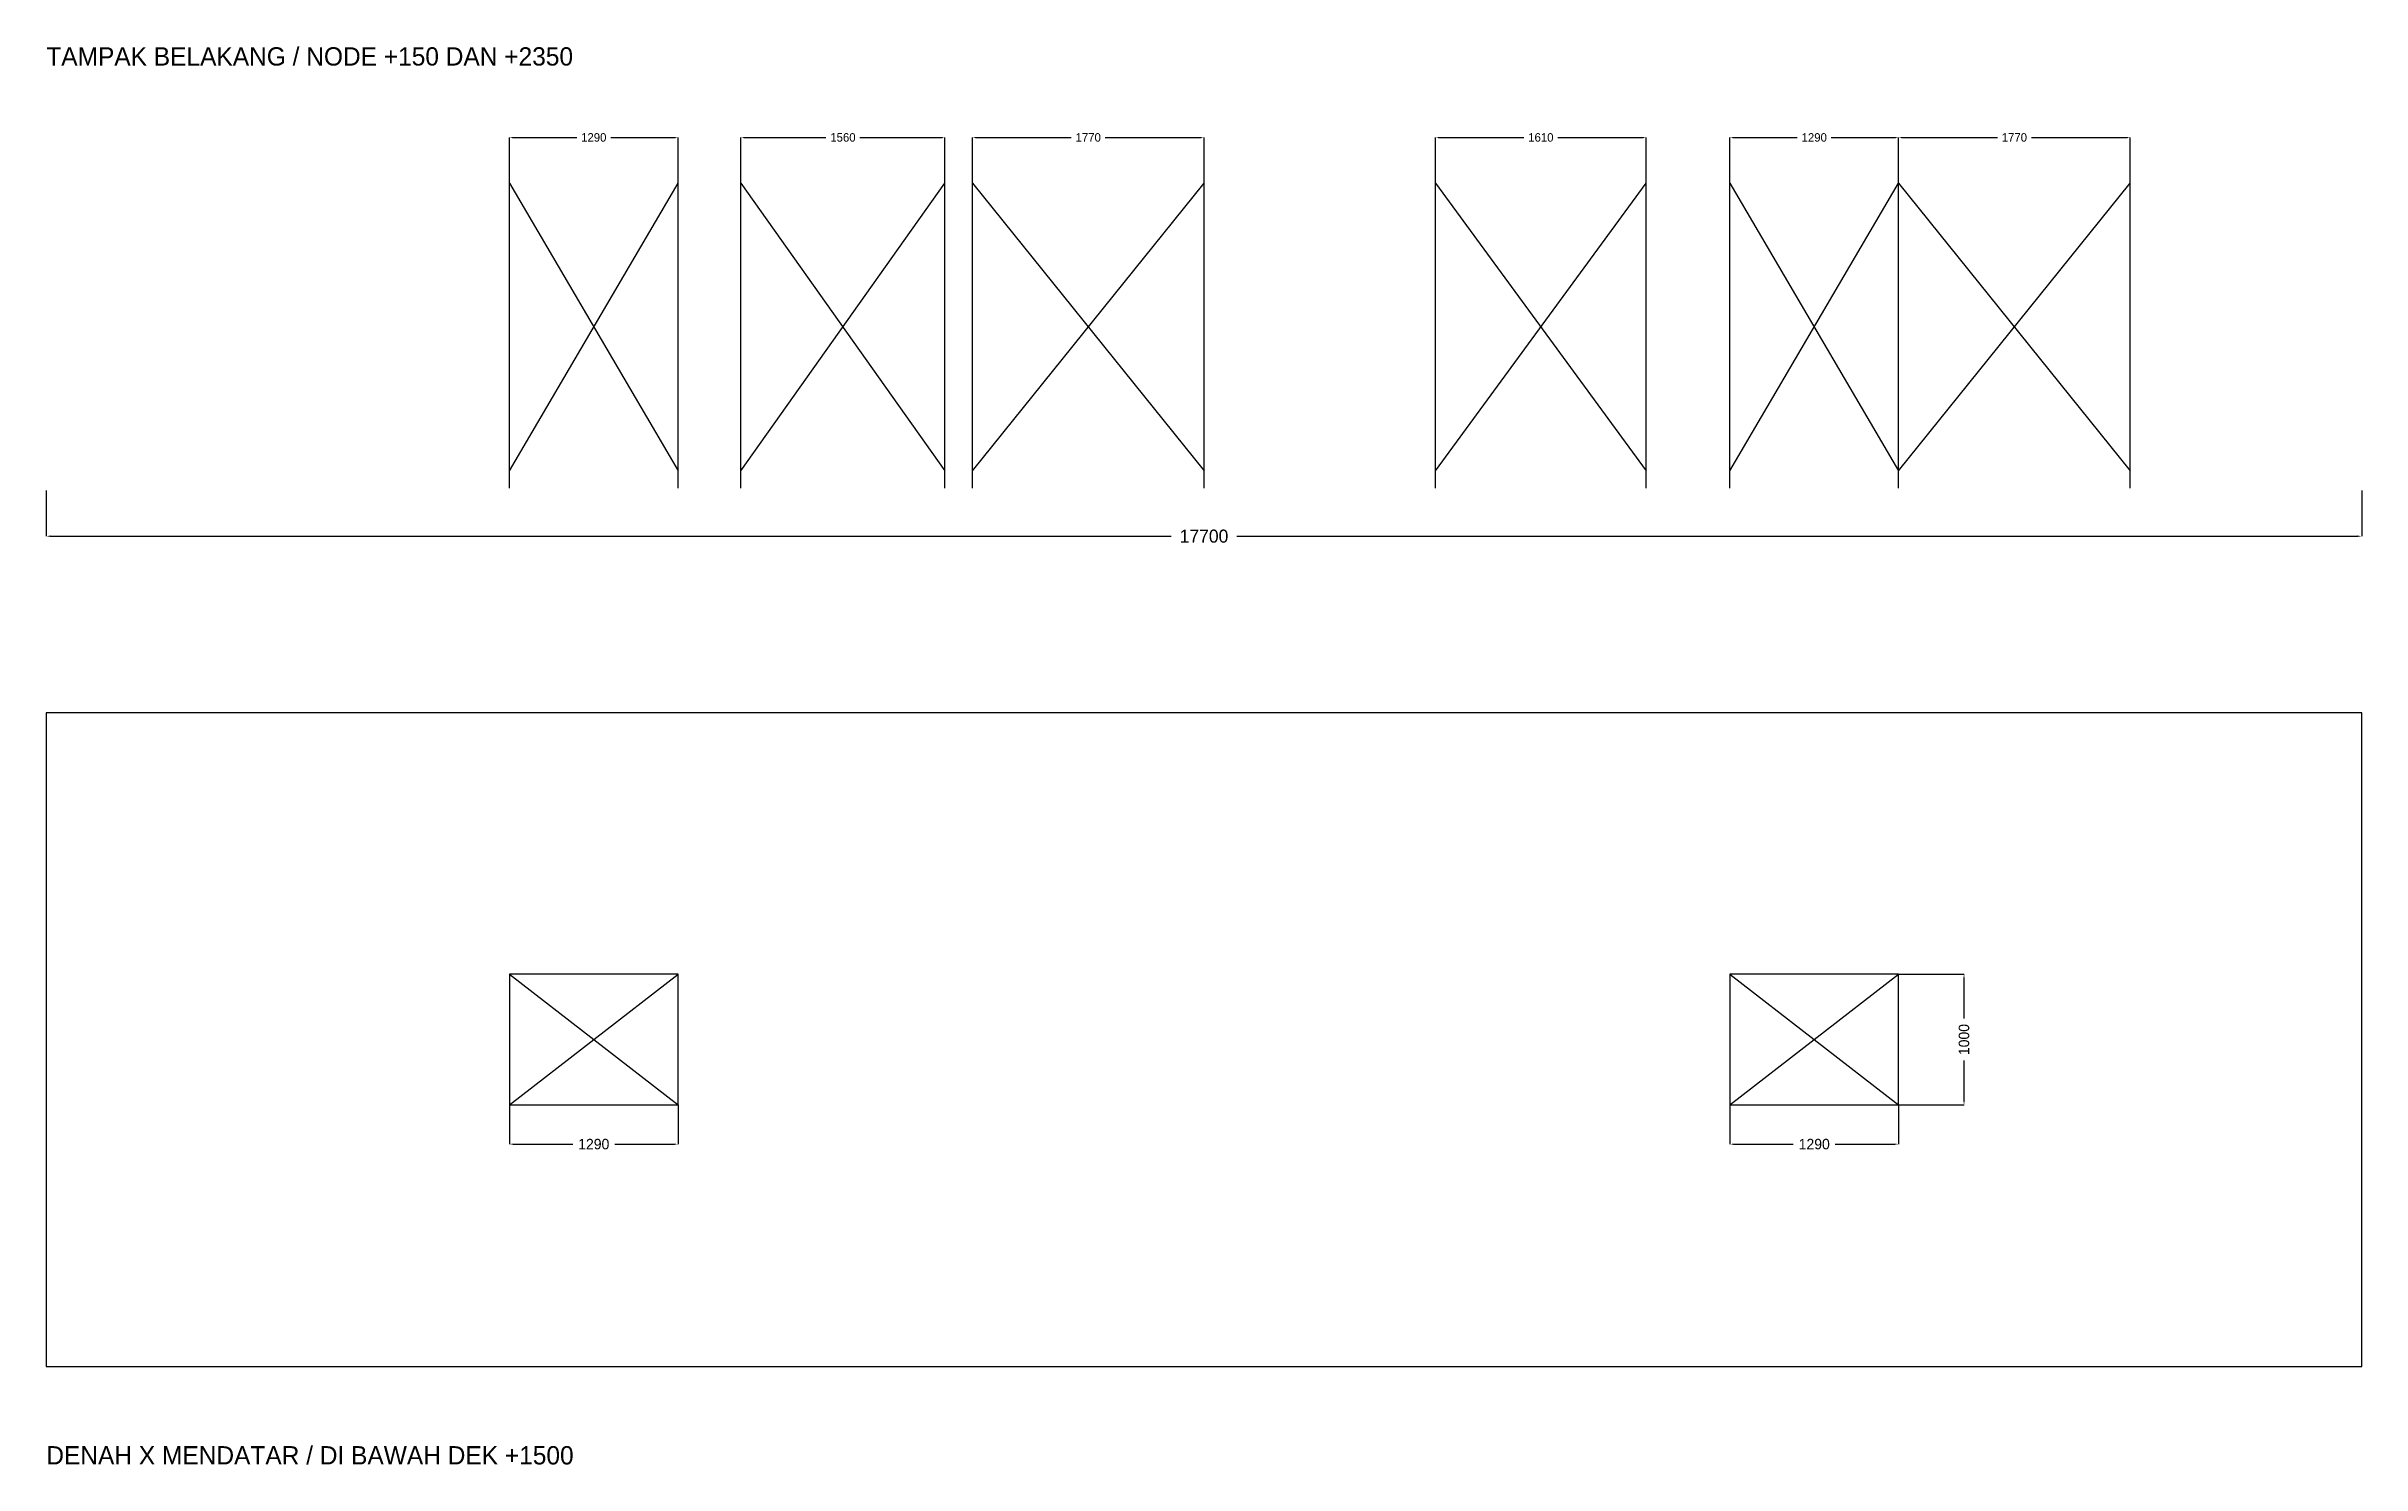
# Model space of a CAD drawing. Header units: millimetres. Extents: x 0 to 17700, y -7452 to 3397.
import ezdxf

# ---------------------------------------------------------------- set-up
doc = ezdxf.new("R2010")
doc.units = ezdxf.units.MM
for name, color, linetype in [('balok', 7, 'Continuous'), ('bracing', 7, 'Continuous'), ('grid', 7, 'Continuous')]:
    doc.layers.add(name, color=color, linetype=linetype)
doc.dimstyles.get("Standard").update_dxf_attribs({"dimtxt": 2.5, "dimasz": 2.5, "dimexe": 1.25, "dimexo": 0.625, "dimtad": 1, "dimcen": 2.5, "dimazin": 3, "dimtfac": 1, "dimtmove": 0, "dimatfit": 3})

# ---------------------------------------------------------------- blocks, each defined once
blk = doc.blocks.new('_CLOSEDFILLED')
at = {"color": 0, "linetype": 'BYBLOCK'}
blk.add_solid([(-1, 0.16), (0, 0), (-1, -0.16)], dxfattribs=at)
blk = doc.blocks.new('*D1')
for p, q in [((0, 0), (0, -350)), ((17700, 0), (17700, -350)), ((35, -350), (8600, -350)), ((9100, -350), (17665, -350))]:
    blk.add_line(p, q)
at = {"layer": 'Defpoints'}
for p in [(0, 0), (17700, 0), (0, -350)]:
    blk.add_point(p, dxfattribs=at)
at = {"xscale": 35, "yscale": 35, "rotation": 180}
blk.add_blockref('_CLOSEDFILLED', (0, -350), dxfattribs=at)
at = {"xscale": 35, "yscale": 35}
blk.add_blockref('_CLOSEDFILLED', (17700, -350), dxfattribs=at)
at = {"insert": (8850, -350), "char_height": 100, "attachment_point": 5}
blk.add_mtext('17700', dxfattribs=at)
blk = doc.blocks.new('*D2')
for p, q in [((3540, 2350), (3540, 2700)), ((3562.75, 2700), (4055, 2700)), ((4315, 2700), (4807.25, 2700)), ((4830, 2350), (4830, 2700))]:
    blk.add_line(p, q)
at = {"layer": 'Defpoints'}
for p in [(3540, 2700), (3540, 2350), (4830, 2350)]:
    blk.add_point(p, dxfattribs=at)
at = {"xscale": 22.75, "yscale": 22.75, "rotation": 180}
blk.add_blockref('_CLOSEDFILLED', (3540, 2700), dxfattribs=at)
at = {"xscale": 22.75, "yscale": 22.75}
blk.add_blockref('_CLOSEDFILLED', (4830, 2700), dxfattribs=at)
at = {"insert": (4185, 2700), "char_height": 65, "attachment_point": 5}
blk.add_mtext('1290', dxfattribs=at)
blk = doc.blocks.new('*D3')
for p, q in [((5310, 2350), (5310, 2700)), ((5332.75, 2700), (5960, 2700)), ((6220, 2700), (6847.25, 2700)), ((6870, 2350), (6870, 2700))]:
    blk.add_line(p, q)
at = {"layer": 'Defpoints'}
for p in [(5310, 2700), (5310, 2350), (6870, 2350)]:
    blk.add_point(p, dxfattribs=at)
at = {"xscale": 22.75, "yscale": 22.75, "rotation": 180}
blk.add_blockref('_CLOSEDFILLED', (5310, 2700), dxfattribs=at)
at = {"xscale": 22.75, "yscale": 22.75}
blk.add_blockref('_CLOSEDFILLED', (6870, 2700), dxfattribs=at)
at = {"insert": (6090, 2700), "char_height": 65, "attachment_point": 5}
blk.add_mtext('1560', dxfattribs=at)
blk = doc.blocks.new('*D4')
for p, q in [((7080, 2350), (7080, 2700)), ((7102.75, 2700), (7835, 2700)), ((8095, 2700), (8827.25, 2700)), ((8850, 2350), (8850, 2700))]:
    blk.add_line(p, q)
at = {"layer": 'Defpoints'}
for p in [(7080, 2700), (7080, 2350), (8850, 2350)]:
    blk.add_point(p, dxfattribs=at)
at = {"xscale": 22.75, "yscale": 22.75, "rotation": 180}
blk.add_blockref('_CLOSEDFILLED', (7080, 2700), dxfattribs=at)
at = {"xscale": 22.75, "yscale": 22.75}
blk.add_blockref('_CLOSEDFILLED', (8850, 2700), dxfattribs=at)
at = {"insert": (7965, 2700), "char_height": 65, "attachment_point": 5}
blk.add_mtext('1770', dxfattribs=at)
blk = doc.blocks.new('*D5')
for p, q in [((10620, 2350), (10620, 2700)), ((10642.75, 2700), (11295, 2700)), ((11555, 2700), (12207.25, 2700)), ((12230, 2350), (12230, 2700))]:
    blk.add_line(p, q)
at = {"layer": 'Defpoints'}
for p in [(10620, 2700), (10620, 2350), (12230, 2350)]:
    blk.add_point(p, dxfattribs=at)
at = {"xscale": 22.75, "yscale": 22.75, "rotation": 180}
blk.add_blockref('_CLOSEDFILLED', (10620, 2700), dxfattribs=at)
at = {"xscale": 22.75, "yscale": 22.75}
blk.add_blockref('_CLOSEDFILLED', (12230, 2700), dxfattribs=at)
at = {"insert": (11425, 2700), "char_height": 65, "attachment_point": 5}
blk.add_mtext('1610', dxfattribs=at)
blk = doc.blocks.new('*D6')
for p, q in [((12870, 2350), (12870, 2700)), ((12892.75, 2700), (13385, 2700)), ((13645, 2700), (14137.25, 2700)), ((14160, 2350), (14160, 2700))]:
    blk.add_line(p, q)
at = {"layer": 'Defpoints'}
for p in [(12870, 2700), (12870, 2350), (14160, 2350)]:
    blk.add_point(p, dxfattribs=at)
at = {"xscale": 22.75, "yscale": 22.75, "rotation": 180}
blk.add_blockref('_CLOSEDFILLED', (12870, 2700), dxfattribs=at)
at = {"xscale": 22.75, "yscale": 22.75}
blk.add_blockref('_CLOSEDFILLED', (14160, 2700), dxfattribs=at)
at = {"insert": (13515, 2700), "char_height": 65, "attachment_point": 5}
blk.add_mtext('1290', dxfattribs=at)
blk = doc.blocks.new('*D7')
for p, q in [((14160, 2350), (14160, 2700)), ((14182.75, 2700), (14915, 2700)), ((15175, 2700), (15907.25, 2700)), ((15930, 2350), (15930, 2700))]:
    blk.add_line(p, q)
at = {"layer": 'Defpoints'}
for p in [(14160, 2700), (14160, 2350), (15930, 2350)]:
    blk.add_point(p, dxfattribs=at)
at = {"xscale": 22.75, "yscale": 22.75, "rotation": 180}
blk.add_blockref('_CLOSEDFILLED', (14160, 2700), dxfattribs=at)
at = {"xscale": 22.75, "yscale": 22.75}
blk.add_blockref('_CLOSEDFILLED', (15930, 2700), dxfattribs=at)
at = {"insert": (15045, 2700), "char_height": 65, "attachment_point": 5}
blk.add_mtext('1770', dxfattribs=at)
blk = doc.blocks.new('*D8')
for p, q in [((3540, -4700), (3540, -5000)), ((4830, -4700), (4830, -5000)), ((3568, -5000), (4025, -5000)), ((4345, -5000), (4802, -5000))]:
    blk.add_line(p, q)
at = {"layer": 'Defpoints'}
for p in [(3540, -4700), (4830, -4700), (3540, -5000)]:
    blk.add_point(p, dxfattribs=at)
at = {"xscale": 28, "yscale": 28, "rotation": 180}
blk.add_blockref('_CLOSEDFILLED', (3540, -5000), dxfattribs=at)
at = {"xscale": 28, "yscale": 28}
blk.add_blockref('_CLOSEDFILLED', (4830, -5000), dxfattribs=at)
at = {"insert": (4185, -5000), "char_height": 80, "attachment_point": 5}
blk.add_mtext('1290', dxfattribs=at)
blk = doc.blocks.new('*D9')
for p, q in [((12870, -4700), (12870, -5000)), ((14160, -4700), (14160, -5000)), ((12898, -5000), (13355, -5000)), ((13675, -5000), (14132, -5000))]:
    blk.add_line(p, q)
at = {"layer": 'Defpoints'}
for p in [(12870, -4700), (14160, -4700), (12870, -5000)]:
    blk.add_point(p, dxfattribs=at)
at = {"xscale": 28, "yscale": 28, "rotation": 180}
blk.add_blockref('_CLOSEDFILLED', (12870, -5000), dxfattribs=at)
at = {"xscale": 28, "yscale": 28}
blk.add_blockref('_CLOSEDFILLED', (14160, -5000), dxfattribs=at)
at = {"insert": (13515, -5000), "char_height": 80, "attachment_point": 5}
blk.add_mtext('1290', dxfattribs=at)
blk = doc.blocks.new('*D10')
for p, q in [((14160, -3700), (14660, -3700)), ((14660, -4040), (14660, -3728)), ((14660, -4672), (14660, -4360)), ((14160, -4700), (14660, -4700))]:
    blk.add_line(p, q)
at = {"layer": 'Defpoints'}
for p in [(14160, -3700), (14160, -4700), (14660, -4700)]:
    blk.add_point(p, dxfattribs=at)
at = {"xscale": 28, "yscale": 28}
for p, rotation in [((14660, -3700), 90), ((14660, -4700), 270)]:
    blk.add_blockref('_CLOSEDFILLED', p, dxfattribs=dict(at, rotation=rotation))
at = {"insert": (14660, -4200), "char_height": 80, "attachment_point": 5, "rotation": 90}
blk.add_mtext('1000', dxfattribs=at)

msp = doc.modelspace()

# ---------------------------------------------------------------- linework, layer by layer
at = {"layer": 'balok'}
for p, q in [((3540, 18), (3540, 2500)), ((4830, 18), (4830, 2500)), ((5310, 18), (5310, 2500)), ((6870, 18), (6870, 2500)), ((7080, 18), (7080, 2500)), ((8850, 18), (8850, 2500)), ((10620, 18), (10620, 2500)), ((12230, 18), (12230, 2500)), ((12870, 18), (12870, 2500)), ((14160, 18), (14160, 2500)), ((15930, 18), (15930, 2500)), ((4830, -3700), (3540, -3700)), ((3540, -3700), (3540, -4700)), ((4830, -4700), (4830, -3700)), ((14160, -3700), (12870, -3700)), ((12870, -3700), (12870, -4700)), ((14160, -4700), (14160, -3700)), ((3540, -4700), (4830, -4700)), ((12870, -4700), (14160, -4700))]:
    msp.add_line(p, q, dxfattribs=at)
at = {"layer": 'bracing'}
for p, q in [((3540, 150), (4830, 2350)), ((3540, 2350), (4830, 150)), ((5310, 150), (6870, 2350)), ((5310, 2350), (6870, 150)), ((7080, 150), (8850, 2350)), ((7080, 2350), (8850, 150)), ((10620, 150), (12230, 2350)), ((10620, 2350), (12230, 150)), ((12870, 150), (14160, 2350)), ((12870, 2350), (14160, 150)), ((14160, 150), (15930, 2350)), ((14160, 2350), (15930, 150)), ((3540, -4700), (4830, -3700)), ((3540, -3700), (4830, -4700)), ((12870, -4700), (14160, -3700)), ((12870, -3700), (14160, -4700))]:
    msp.add_line(p, q, dxfattribs=at)
at = {"layer": 'grid'}
for p, q in [((17700, -1700), (0, -1700)), ((0, -1700), (0, -6700)), ((17700, -6700), (17700, -1700)), ((0, -6700), (17700, -6700))]:
    msp.add_line(p, q, dxfattribs=at)

# ---------------------------------------------------------------- texts
for s, p in [('TAMPAK BELAKANG / NODE +150 DAN +2350', (0, 3250)), ('DENAH X MENDATAR / DI BAWAH DEK +1500', (0, -7450))]:
    msp.add_text(s, height=140).set_placement(p)

# ---------------------------------------------------------------- dimensions: what is measured, and where the dimension line sits
for base, p1, p2, text, override, picture, middle in [((3540, 2700), (3540, 2350), (4830, 2350), '1290', {"dimtxt": 65, "dimasz": 22.75}, '*D2', (4185, 2700)), ((5310, 2700), (5310, 2350), (6870, 2350), '1560', {"dimtxt": 65, "dimasz": 22.75}, '*D3', (6090, 2700)), ((7080, 2700), (7080, 2350), (8850, 2350), '1770', {"dimtxt": 65, "dimasz": 22.75}, '*D4', (7965, 2700)), ((10620, 2700), (10620, 2350), (12230, 2350), '1610', {"dimtxt": 65, "dimasz": 22.75}, '*D5', (11425, 2700)), ((12870, 2700), (12870, 2350), (14160, 2350), '1290', {"dimtxt": 65, "dimasz": 22.75}, '*D6', (13515, 2700)), ((14160, 2700), (14160, 2350), (15930, 2350), '1770', {"dimtxt": 65, "dimasz": 22.75}, '*D7', (15045, 2700)), ((0, -350), (0, 0), (17700, 0), '17700', {"dimtxt": 100, "dimasz": 35}, '*D1', (8850, -350)), ((3540, -5000), (3540, -4700), (4830, -4700), '1290', {"dimtxt": 80, "dimasz": 28}, '*D8', (4185, -5000)), ((12870, -5000), (12870, -4700), (14160, -4700), '1290', {"dimtxt": 80, "dimasz": 28}, '*D9', (13515, -5000))]:
    dim = msp.add_linear_dim(base=base, p1=p1, p2=p2, text=text, dimstyle='Standard', override=override)
    dim.commit()
    dim.dimension.update_dxf_attribs({"geometry": picture, "text_midpoint": middle})
dim = msp.add_linear_dim(base=(14660, -4700), p1=(14160, -4700), p2=(14160, -3700), angle=90, text='1000', dimstyle='Standard', override={"dimtxt": 80, "dimasz": 28})
dim.commit()
dim.dimension.update_dxf_attribs({"geometry": '*D10', "text_midpoint": (14660, -4200)})

doc.saveas('drawing.dxf')
